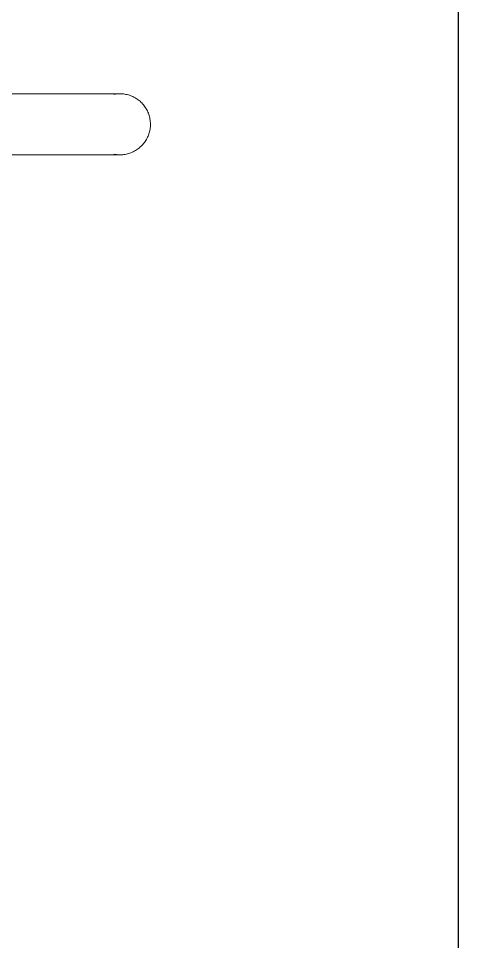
# Model space of a CAD drawing. Extents: x 0 to 160756, y 0 to 229247.
# Drawn here: x 54824.5 to 54925.5, y 73466.6 to 73678.2 of the extents above; entities that cross this region are included whole.
import ezdxf

# ---------------------------------------------------------------- set-up
doc = ezdxf.new("R2010")
doc.units = 0
doc.header["$LTSCALE"] = 10
doc.layers.add('XCM7P30CDA$0$M-PIPE--10', color=252, linetype='Continuous', lineweight=5)
doc.layers.add('XCM7P30CDA$0$細線-1', color=252, linetype='Continuous', lineweight=5)
doc.layers.add('XCM7P30CDA$0$U-CDA-PIPE', color=252, linetype='Continuous')

# ---------------------------------------------------------------- blocks, each defined once
blk = doc.blocks.new('XCM7P30CDA$0$Butterfly-Valve-150A-手輪 - 150A-V196-LB1 全區')
at = {"layer": 'XCM7P30CDA$0$M-PIPE--10'}
for p, q in [((24244.84, 166823.02), (24178.34, 166823.02)), ((24221.6, 166809.02), (24244.84, 166809.02))]:
    blk.add_line(p, q, dxfattribs=at)
at = {"layer": 'XCM7P30CDA$0$M-PIPE--10', "flags": 128}
for points in [[(24244.84, 166823.02), (24244.79, 166823.02), (24244.63, 166823.02), (24244.36, 166823.02), (24243.99, 166823.02), (24243.52, 166823.02), (24242.94, 166823.02), (24242.25, 166823.02), (24241.47, 166823.02), (24240.58, 166823.02), (24239.59, 166823.02), (24238.51, 166823.02), (24237.33, 166823.02), (24236.05, 166823.02), (24234.68, 166823.02), (24233.23, 166823.02), (24231.68, 166823.02), (24230.05, 166823.02), (24228.34, 166823.02), (24226.54, 166823.02)], [(24227.86, 166823.02), (24229.6, 166823.02), (24231.25, 166823.02), (24232.82, 166823.02), (24234.3, 166823.02), (24235.69, 166823.02), (24236.99, 166823.02), (24238.2, 166823.02), (24239.31, 166823.02), (24240.32, 166823.02), (24241.24, 166823.02), (24242.05, 166823.02), (24242.76, 166823.02), (24243.37, 166823.02), (24243.87, 166823.02), (24244.27, 166823.02), (24244.57, 166823.02), (24244.76, 166823.02), (24244.84, 166823.02)], [(24244.84, 166823.02), (24245.12, 166823.02), (24245.4, 166823), (24245.68, 166822.97), (24245.96, 166822.93), (24246.23, 166822.88), (24246.51, 166822.82), (24246.78, 166822.75), (24247.04, 166822.67), (24247.31, 166822.57), (24247.57, 166822.47), (24247.82, 166822.35), (24248.07, 166822.23), (24248.32, 166822.1), (24248.56, 166821.95), (24248.79, 166821.8), (24249.02, 166821.64), (24249.24, 166821.46), (24249.46, 166821.28), (24249.66, 166821.09), (24249.86, 166820.9), (24250.05, 166820.69), (24250.24, 166820.48), (24250.41, 166820.26), (24250.58, 166820.04), (24250.73, 166819.8), (24250.88, 166819.56), (24251.02, 166819.32), (24251.14, 166819.07), (24251.26, 166818.82), (24251.37, 166818.56), (24251.46, 166818.29), (24251.55, 166818.03), (24251.62, 166817.76), (24251.69, 166817.49), (24251.74, 166817.21), (24251.78, 166816.93), (24251.81, 166816.66), (24251.83, 166816.38), (24251.84, 166816.1), (24251.84, 166816.02)], [(24251.84, 166816.02), (24251.84, 166815.74), (24251.82, 166815.46), (24251.79, 166815.18), (24251.75, 166814.91), (24251.7, 166814.63), (24251.64, 166814.36), (24251.57, 166814.09), (24251.49, 166813.82), (24251.39, 166813.55), (24251.29, 166813.29), (24251.18, 166813.04), (24251.05, 166812.79), (24250.92, 166812.54), (24250.77, 166812.3), (24250.62, 166812.07), (24250.46, 166811.84), (24250.28, 166811.62), (24250.1, 166811.41), (24249.92, 166811.2), (24249.72, 166811), (24249.51, 166810.81), (24249.3, 166810.63), (24249.08, 166810.45), (24248.86, 166810.29), (24248.62, 166810.13), (24248.39, 166809.98), (24248.14, 166809.85), (24247.89, 166809.72), (24247.64, 166809.6), (24247.38, 166809.5), (24247.12, 166809.4), (24246.85, 166809.31), (24246.58, 166809.24), (24246.31, 166809.18), (24246.03, 166809.12), (24245.75, 166809.08), (24245.48, 166809.05), (24245.2, 166809.03), (24244.92, 166809.02), (24244.84, 166809.02)], [(24244.84, 166809.02), (24244.79, 166809.02), (24244.63, 166809.02), (24244.36, 166809.02), (24243.99, 166809.02), (24243.52, 166809.02), (24242.94, 166809.02), (24242.25, 166809.02), (24241.47, 166809.02), (24240.58, 166809.02), (24239.59, 166809.02), (24238.51, 166809.02), (24237.33, 166809.02), (24236.05, 166809.02), (24234.68, 166809.02), (24233.23, 166809.02), (24231.68, 166809.02), (24230.05, 166809.02)], [(24231.25, 166809.02), (24232.82, 166809.02), (24234.3, 166809.02), (24235.69, 166809.02), (24236.99, 166809.02), (24238.2, 166809.02), (24239.31, 166809.02), (24240.32, 166809.02), (24241.24, 166809.02), (24242.05, 166809.02), (24242.76, 166809.02), (24243.37, 166809.02), (24243.87, 166809.02), (24244.27, 166809.02), (24244.57, 166809.02), (24244.76, 166809.02), (24244.84, 166809.02)]]:
    blk.add_lwpolyline(points, dxfattribs=at)
at = {"layer": 'XCM7P30CDA$0$M-PIPE--10'}
for points in [[(24244.84, 166823.02), (24244.38, 166823.02), (24243.92, 166822.98), (24243.47, 166822.89)], [(24243.47, 166822.89), (24243.92, 166822.98), (24244.38, 166823.02), (24244.84, 166823.02)], [(24243.47, 166809.15), (24243.92, 166809.07), (24244.38, 166809.02), (24244.84, 166809.02)], [(24244.84, 166809.02), (24244.38, 166809.02), (24243.92, 166809.07), (24243.47, 166809.15)]]:
    blk.add_open_spline(points, degree=3, dxfattribs=at)
at = {"layer": 'XCM7P30CDA$0$細線-1', "flags": 128}
for points in [[(24244.84, 166823.02), (24245.12, 166823.02), (24245.4, 166823), (24245.68, 166822.97), (24245.96, 166822.93), (24246.23, 166822.88), (24246.51, 166822.82), (24246.78, 166822.75), (24247.04, 166822.67), (24247.31, 166822.57), (24247.57, 166822.47), (24247.82, 166822.35), (24248.07, 166822.23), (24248.32, 166822.1), (24248.56, 166821.95), (24248.79, 166821.8), (24249.02, 166821.64), (24249.24, 166821.46), (24249.46, 166821.28), (24249.66, 166821.09), (24249.86, 166820.9), (24250.05, 166820.69), (24250.24, 166820.48), (24250.41, 166820.26), (24250.58, 166820.04), (24250.73, 166819.8), (24250.88, 166819.56), (24251.02, 166819.32), (24251.14, 166819.07), (24251.26, 166818.82), (24251.37, 166818.56), (24251.46, 166818.29), (24251.55, 166818.03), (24251.62, 166817.76), (24251.69, 166817.49), (24251.74, 166817.21), (24251.78, 166816.93), (24251.81, 166816.66), (24251.83, 166816.38), (24251.84, 166816.1), (24251.84, 166816.02)], [(24251.84, 166816.02), (24251.84, 166815.74), (24251.82, 166815.46), (24251.79, 166815.18), (24251.75, 166814.91), (24251.7, 166814.63), (24251.64, 166814.36), (24251.57, 166814.09), (24251.49, 166813.82), (24251.39, 166813.55), (24251.29, 166813.29), (24251.18, 166813.04), (24251.05, 166812.79), (24250.92, 166812.54), (24250.77, 166812.3), (24250.62, 166812.07), (24250.46, 166811.84), (24250.28, 166811.62), (24250.1, 166811.41), (24249.92, 166811.2), (24249.72, 166811), (24249.51, 166810.81), (24249.3, 166810.63), (24249.08, 166810.45), (24248.86, 166810.29), (24248.62, 166810.13), (24248.39, 166809.98), (24248.14, 166809.85), (24247.89, 166809.72), (24247.64, 166809.6), (24247.38, 166809.5), (24247.12, 166809.4), (24246.85, 166809.31), (24246.58, 166809.24), (24246.31, 166809.18), (24246.03, 166809.12), (24245.75, 166809.08), (24245.48, 166809.05), (24245.2, 166809.03), (24244.92, 166809.02)]]:
    blk.add_lwpolyline(points, dxfattribs=at)
blk = doc.blocks.new('XCM7P30CDA$0$Butterfly-Valve-150A-手輪 - 150A-V198-LB1 全區')
at = {"layer": 'XCM7P30CDA$0$M-PIPE--10'}
for p, q in [((24244.84, 166823.02), (24178.34, 166823.02)), ((24190.1, 166809.02), (24244.84, 166809.02))]:
    blk.add_line(p, q, dxfattribs=at)
at = {"layer": 'XCM7P30CDA$0$M-PIPE--10', "flags": 128}
for points in [[(24244.84, 166823.02), (24244.79, 166823.02), (24244.63, 166823.02), (24244.36, 166823.02), (24243.99, 166823.02), (24243.52, 166823.02), (24242.94, 166823.02), (24242.25, 166823.02), (24241.47, 166823.02), (24240.58, 166823.02), (24239.59, 166823.02), (24238.51, 166823.02), (24237.33, 166823.02), (24236.05, 166823.02), (24234.68, 166823.02), (24233.23, 166823.02), (24231.68, 166823.02), (24230.05, 166823.02), (24228.34, 166823.02), (24226.54, 166823.02), (24224.67, 166823.02), (24222.73, 166823.02), (24220.71, 166823.02)], [(24227.86, 166823.02), (24229.6, 166823.02), (24231.25, 166823.02), (24232.82, 166823.02), (24234.3, 166823.02), (24235.69, 166823.02), (24236.99, 166823.02), (24238.2, 166823.02), (24239.31, 166823.02), (24240.32, 166823.02), (24241.24, 166823.02), (24242.05, 166823.02), (24242.76, 166823.02), (24243.37, 166823.02), (24243.87, 166823.02), (24244.27, 166823.02), (24244.57, 166823.02), (24244.76, 166823.02), (24244.84, 166823.02)], [(24244.84, 166823.02), (24245.12, 166823.02), (24245.4, 166823), (24245.68, 166822.97), (24245.96, 166822.93), (24246.23, 166822.88), (24246.51, 166822.82), (24246.78, 166822.75), (24247.04, 166822.67), (24247.31, 166822.57), (24247.57, 166822.47), (24247.82, 166822.35), (24248.07, 166822.23), (24248.32, 166822.1), (24248.56, 166821.95), (24248.79, 166821.8), (24249.02, 166821.64), (24249.24, 166821.46), (24249.46, 166821.28), (24249.66, 166821.09), (24249.86, 166820.9), (24250.05, 166820.69), (24250.24, 166820.48), (24250.41, 166820.26), (24250.58, 166820.04), (24250.73, 166819.8), (24250.88, 166819.56), (24251.02, 166819.32), (24251.14, 166819.07), (24251.26, 166818.82), (24251.37, 166818.56), (24251.46, 166818.29), (24251.55, 166818.03), (24251.62, 166817.76), (24251.69, 166817.49), (24251.74, 166817.21), (24251.78, 166816.93), (24251.81, 166816.66), (24251.83, 166816.38), (24251.84, 166816.1), (24251.84, 166816.02)], [(24251.84, 166816.02), (24251.84, 166815.74), (24251.82, 166815.46), (24251.79, 166815.18), (24251.75, 166814.91), (24251.7, 166814.63), (24251.64, 166814.36), (24251.57, 166814.09), (24251.49, 166813.82), (24251.39, 166813.55), (24251.29, 166813.29), (24251.18, 166813.04), (24251.05, 166812.79), (24250.92, 166812.54), (24250.77, 166812.3), (24250.62, 166812.07), (24250.46, 166811.84), (24250.28, 166811.62), (24250.1, 166811.41), (24249.92, 166811.2), (24249.72, 166811), (24249.51, 166810.81), (24249.3, 166810.63), (24249.08, 166810.45), (24248.86, 166810.29), (24248.62, 166810.13), (24248.39, 166809.98), (24248.14, 166809.85), (24247.89, 166809.72), (24247.64, 166809.6), (24247.38, 166809.5), (24247.12, 166809.4), (24246.85, 166809.31), (24246.58, 166809.24), (24246.31, 166809.18), (24246.03, 166809.12), (24245.75, 166809.08), (24245.48, 166809.05), (24245.2, 166809.03), (24244.92, 166809.02), (24244.84, 166809.02)], [(24220.16, 166809.02), (24222.19, 166809.02), (24224.16, 166809.02), (24226.05, 166809.02), (24227.86, 166809.02), (24229.6, 166809.02), (24231.25, 166809.02), (24232.82, 166809.02), (24234.3, 166809.02), (24235.69, 166809.02), (24236.99, 166809.02), (24238.2, 166809.02), (24239.31, 166809.02), (24240.32, 166809.02), (24241.24, 166809.02), (24242.05, 166809.02), (24242.76, 166809.02), (24243.37, 166809.02), (24243.87, 166809.02), (24244.27, 166809.02), (24244.57, 166809.02), (24244.76, 166809.02), (24244.84, 166809.02)], [(24244.84, 166809.02), (24244.79, 166809.02), (24244.63, 166809.02), (24244.36, 166809.02), (24243.99, 166809.02), (24243.52, 166809.02), (24242.94, 166809.02), (24242.25, 166809.02), (24241.47, 166809.02), (24240.58, 166809.02), (24239.59, 166809.02), (24238.51, 166809.02), (24237.33, 166809.02), (24236.05, 166809.02), (24234.68, 166809.02), (24233.23, 166809.02), (24231.68, 166809.02), (24230.05, 166809.02), (24228.34, 166809.02), (24226.54, 166809.02)]]:
    blk.add_lwpolyline(points, dxfattribs=at)
at = {"layer": 'XCM7P30CDA$0$M-PIPE--10'}
for points in [[(24244.84, 166823.02), (24244.38, 166823.02), (24243.92, 166822.98), (24243.47, 166822.89)], [(24243.47, 166822.89), (24243.92, 166822.98), (24244.38, 166823.02), (24244.84, 166823.02)], [(24243.47, 166809.15), (24243.92, 166809.07), (24244.38, 166809.02), (24244.84, 166809.02)], [(24244.84, 166809.02), (24244.38, 166809.02), (24243.92, 166809.07), (24243.47, 166809.15)]]:
    blk.add_open_spline(points, degree=3, dxfattribs=at)
at = {"layer": 'XCM7P30CDA$0$細線-1', "flags": 128}
for points in [[(24244.84, 166823.02), (24245.12, 166823.02), (24245.4, 166823), (24245.68, 166822.97), (24245.96, 166822.93), (24246.23, 166822.88), (24246.51, 166822.82), (24246.78, 166822.75), (24247.04, 166822.67), (24247.31, 166822.57), (24247.57, 166822.47), (24247.82, 166822.35), (24248.07, 166822.23), (24248.32, 166822.1), (24248.56, 166821.95), (24248.79, 166821.8), (24249.02, 166821.64), (24249.24, 166821.46), (24249.46, 166821.28), (24249.66, 166821.09), (24249.86, 166820.9), (24250.05, 166820.69), (24250.24, 166820.48), (24250.41, 166820.26), (24250.58, 166820.04), (24250.73, 166819.8), (24250.88, 166819.56), (24251.02, 166819.32), (24251.14, 166819.07), (24251.26, 166818.82), (24251.37, 166818.56), (24251.46, 166818.29), (24251.55, 166818.03), (24251.62, 166817.76), (24251.69, 166817.49), (24251.74, 166817.21), (24251.78, 166816.93), (24251.81, 166816.66), (24251.83, 166816.38), (24251.84, 166816.1), (24251.84, 166816.02)], [(24251.84, 166816.02), (24251.84, 166815.74), (24251.82, 166815.46), (24251.79, 166815.18), (24251.75, 166814.91), (24251.7, 166814.63), (24251.64, 166814.36), (24251.57, 166814.09), (24251.49, 166813.82), (24251.39, 166813.55), (24251.29, 166813.29), (24251.18, 166813.04), (24251.05, 166812.79), (24250.92, 166812.54), (24250.77, 166812.3), (24250.62, 166812.07), (24250.46, 166811.84), (24250.28, 166811.62), (24250.1, 166811.41), (24249.92, 166811.2), (24249.72, 166811), (24249.51, 166810.81), (24249.3, 166810.63), (24249.08, 166810.45), (24248.86, 166810.29), (24248.62, 166810.13), (24248.39, 166809.98), (24248.14, 166809.85), (24247.89, 166809.72), (24247.64, 166809.6), (24247.38, 166809.5), (24247.12, 166809.4), (24246.85, 166809.31), (24246.58, 166809.24), (24246.31, 166809.18), (24246.03, 166809.12), (24245.75, 166809.08), (24245.48, 166809.05), (24245.2, 166809.03), (24244.92, 166809.02)]]:
    blk.add_lwpolyline(points, dxfattribs=at)
blk = doc.blocks.new('XCM7P30CDA')
blk.add_lwpolyline([(54925.45, 69760.08), (54520.17, 69637.88), (54925.45, 69637.88), (54925.45, 73987.65), (54520.17, 73987.65), (54925.45, 73865.46)])
at = {"layer": 'XCM7P30CDA$0$U-CDA-PIPE'}
for name in ['XCM7P30CDA$0$Butterfly-Valve-150A-手輪 - 150A-V196-LB1 全區', 'XCM7P30CDA$0$Butterfly-Valve-150A-手輪 - 150A-V198-LB1 全區']:
    blk.add_blockref(name, (30602.96, -93162.1), dxfattribs=at)

msp = doc.modelspace()

# ---------------------------------------------------------------- block references
msp.add_blockref('XCM7P30CDA', (0, 0))

doc.saveas('drawing.dxf')
